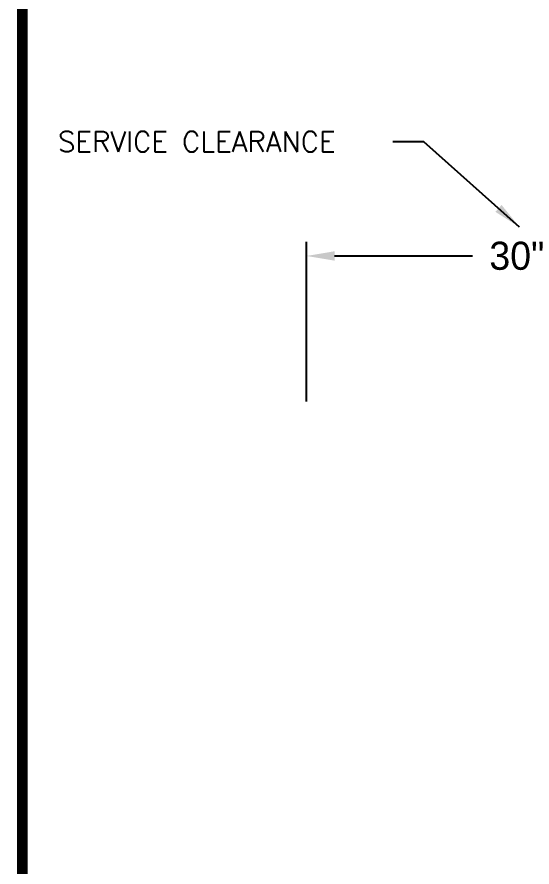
# Model space of a CAD drawing. Extents: x 5 to 331, y -33 to 175.
# Drawn here: x 18.9 to 55.6, y 44.3 to 104.9 of the extents above; entities that cross this region are included whole.
import ezdxf

# ---------------------------------------------------------------- set-up
doc = ezdxf.new("R2010")
doc.units = 0
doc.header["$MEASUREMENT"] = 0
doc.layers.get('0').update_dxf_attribs({"linetype": 'CONTINUOUS'})
doc.layers.add('0 Unit', color=7, linetype='CONTINUOUS')
doc.styles.add('SIMPLEX', font='SIMPLEX')
doc.dimstyles.get("Standard").update_dxf_attribs({"dimtxt": 2, "dimasz": 2, "dimexe": 1, "dimexo": 1, "dimgap": 1, "dimtad": 0, "dimtih": 1, "dimtoh": 1, "dimdec": 4, "dimzin": 0, "dimdsep": 46, "dimlunit": 5, "dimtxsty": 'STANDARD', "dimcen": 0.09, "dimadec": 0, "dimazin": 0, "dimtfac": 1, "dimtdec": 4, "dimtofl": 0, "dimtmove": 0, "dimatfit": 3, "dimfxl": 1, "dimfrac": 2, "dimtolj": 1, "dimtzin": 0, "dimarcsym": 0})

# ---------------------------------------------------------------- blocks, each defined once
blk = doc.blocks.new('*D22')
at = {"layer": '0 Unit', "color": 0, "lineweight": -2}
for p, q in [((39.506, 77.502), (39.506, 88.865)), ((69.506, 77.502), (69.506, 88.865)), ((41.506, 87.865), (51.339, 87.865)), ((67.506, 87.865), (57.672, 87.865))]:
    blk.add_line(p, q, dxfattribs=at)
at = {"layer": '0 Unit', "color": 0}
for points in [[(41.506, 88.199), (41.506, 87.532), (39.506, 87.865)], [(67.506, 88.199), (67.506, 87.532), (69.506, 87.865)]]:
    blk.add_solid(points, dxfattribs=at)
at = {"layer": '0 Unit', "color": 0, "insert": (54.506, 87.865), "char_height": 2, "attachment_point": 5}
blk.add_mtext('\\A1;30"', dxfattribs=at)

msp = doc.modelspace()

# ---------------------------------------------------------------- linework, layer by layer
at = {"const_width": 0.75589}
msp.add_lwpolyline([(19.23947, -23.91297), (321.59427, -23.91297), (321.59427, 165.05878), (19.23947, 165.05878), (19.23947, -23.91297)], dxfattribs=at)

# ---------------------------------------------------------------- texts
at = {"layer": '0 Unit', "insert": (21.78797, 96.72746), "char_height": 1.4525, "width": 34.6701003, "attachment_point": 1, "style": 'SIMPLEX'}
msp.add_mtext('SERVICE CLEARANCE', dxfattribs=at)

# ---------------------------------------------------------------- dimensions: what is measured, and where the dimension line sits
at = {"layer": '0 Unit'}
dim = msp.add_linear_dim(base=(69.50553, 87.86527), p1=(39.50553, 76.50197), p2=(69.50553, 76.50197), dimstyle='Standard', override={"dimpost": '"'}, dxfattribs=at)
dim.commit()
dim.dimension.update_dxf_attribs({"geometry": '*D22', "text_midpoint": (54.50553, 87.86527)})

# ---------------------------------------------------------------- leaders
msp.add_leader([(54.69076, 89.92386), (47.86277, 95.98676), (45.67107, 95.98676)], dimstyle='Standard', override={"dimgap": 0.09, "dimtad": 0}, dxfattribs=at)

doc.saveas('drawing.dxf')
